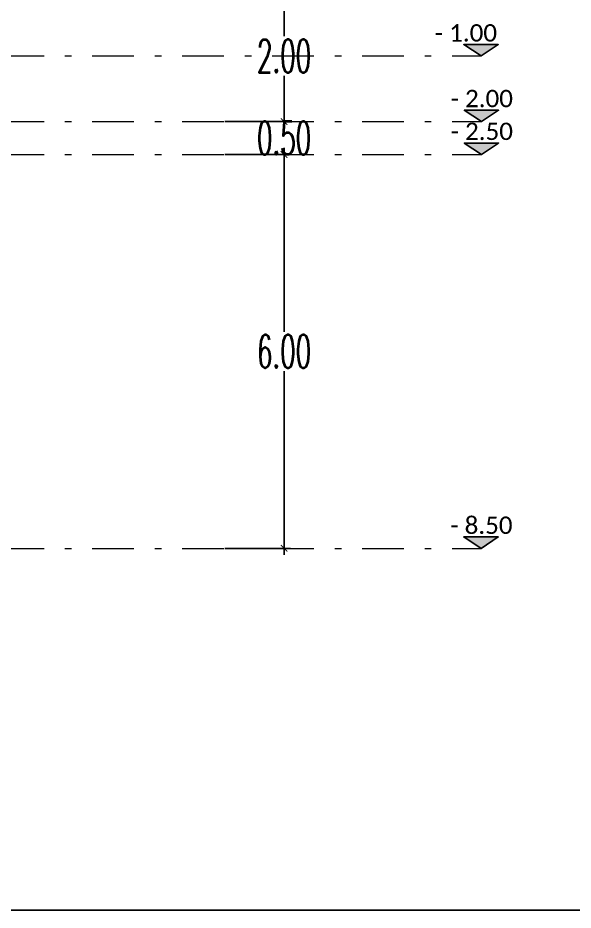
# Model space of a CAD drawing. Header units: millimetres. Extents: x 2175 to 3376, y 1504 to 1740.
# Drawn here: x 2926.68 to 2935.13, y 1515.88 to 1529.47 of the extents above; entities that cross this region are included whole.
import ezdxf

# ---------------------------------------------------------------- set-up
doc = ezdxf.new("R2010")
doc.units = ezdxf.units.MM
doc.linetypes.add('DASHDOT2', pattern=[12.7, 6.35, -3.175, 0, -3.175])
doc.linetypes.add('DASHED', pattern=[19.05, 12.7, -6.35])
for name, color, linetype in [('dinding baru', 142, 'Continuous'), ('KOP TEKS', 1, 'Continuous'), ('TEXT', 7, 'Continuous')]:
    doc.layers.add(name, color=color, linetype=linetype)
doc.layers.add('Garis Dim', color=131, linetype='DASHED', lineweight=9)
doc.styles.add('-DIM2', font='simplex.shx', dxfattribs={"width": 0.55})
doc.styles.get("Standard").update_dxf_attribs({"font": 'arial.ttf'})
doc.dimstyles.new('DIMENSI MUSHOLLAH', dxfattribs={"dimtxt": 0.5, "dimasz": 0.1, "dimexe": 0.1, "dimexo": 0.1, "dimgap": 0.05, "dimtad": 0, "dimtih": 1, "dimtoh": 1, "dimzin": 0, "dimdsep": 46, "dimtxsty": '-DIM2', "dimblk": 'ARCHTICK', "dimcen": 0.3, "dimdle": 0.1, "dimclrd": 1, "dimclre": 1, "dimclrt": 2, "dimadec": 0, "dimazin": 0, "dimtfac": 1, "dimtix": 1, "dimtofl": 0, "dimtmove": 0, "dimatfit": 3, "dimldrblk": 'ARCHTICK', "dimfxl": 1, "dimtolj": 1, "dimtzin": 0, "dimarcsym": 0})

# ---------------------------------------------------------------- blocks, each defined once
blk = doc.blocks.new('_ArchTick')
at = {"color": 0, "linetype": 'ByBlock', "const_width": 0.15}
blk.add_lwpolyline([(-0.5, -0.5), (0.5, 0.5)], dxfattribs=at)
blk = doc.blocks.new('*D949')
at = {"layer": 'Defpoints', "color": 0, "transparency": 16777216}
for p in [(2929.732, 1527.393), (2930.732, 1527.393), (2929.732, 1521.393)]:
    blk.add_point(p, dxfattribs=at)
at = {"layer": 'dinding baru', "color": 1, "lineweight": -2, "transparency": 16777216}
for p, q in [((2930.732, 1527.493), (2930.732, 1524.693)), ((2930.732, 1521.293), (2930.732, 1524.093))]:
    blk.add_line(p, q, dxfattribs=at)
at = {"layer": 'dinding baru', "color": 1, "linetype": 'Continuous', "lineweight": -2, "transparency": 16777216}
for p, q in [((2929.832, 1527.393), (2930.832, 1527.393)), ((2929.832, 1521.393), (2930.832, 1521.393))]:
    blk.add_line(p, q, dxfattribs=at)
at = {"layer": 'dinding baru', "color": 1, "lineweight": -2, "transparency": 16777216, "xscale": 0.1, "yscale": 0.1, "zscale": 0.1}
for p, rotation in [((2930.732, 1527.393), 90), ((2930.732, 1521.393), 270)]:
    blk.add_blockref('_ArchTick', p, dxfattribs=dict(at, rotation=rotation))
at = {"layer": 'dinding baru', "color": 2, "lineweight": 0, "transparency": 16777216, "insert": (2930.732, 1524.393), "char_height": 0.5, "attachment_point": 5, "style": '-DIM2'}
blk.add_mtext('\\A1;6.00', dxfattribs=at)
blk = doc.blocks.new('*D950')
at = {"layer": 'Defpoints', "color": 0, "transparency": 16777216}
for p in [(2929.732, 1527.893), (2930.732, 1527.893), (2929.732, 1527.393)]:
    blk.add_point(p, dxfattribs=at)
at = {"layer": 'dinding baru', "color": 1, "lineweight": -2, "transparency": 16777216}
for p, q in [((2930.732, 1527.893), (2930.732, 1527.993)), ((2930.732, 1527.393), (2930.732, 1527.293))]:
    blk.add_line(p, q, dxfattribs=at)
at = {"layer": 'dinding baru', "color": 1, "linetype": 'Continuous', "lineweight": -2, "transparency": 16777216}
for p, q in [((2929.832, 1527.893), (2930.832, 1527.893)), ((2929.832, 1527.393), (2930.832, 1527.393))]:
    blk.add_line(p, q, dxfattribs=at)
at = {"layer": 'dinding baru', "color": 1, "lineweight": -2, "transparency": 16777216, "xscale": 0.1, "yscale": 0.1, "zscale": 0.1}
for p, rotation in [((2930.732, 1527.893), 270), ((2930.732, 1527.393), 90)]:
    blk.add_blockref('_ArchTick', p, dxfattribs=dict(at, rotation=rotation))
at = {"layer": 'dinding baru', "color": 2, "lineweight": 0, "transparency": 16777216, "insert": (2930.732, 1527.643), "char_height": 0.5, "attachment_point": 5, "style": '-DIM2'}
blk.add_mtext('\\A1;0.50', dxfattribs=at)
blk = doc.blocks.new('*D951')
at = {"layer": 'Defpoints', "color": 0, "transparency": 16777216}
for p in [(2929.732, 1529.893), (2930.732, 1529.893), (2929.732, 1527.893)]:
    blk.add_point(p, dxfattribs=at)
at = {"layer": 'dinding baru', "color": 1, "lineweight": -2, "transparency": 16777216}
for p, q in [((2930.732, 1529.993), (2930.732, 1529.193)), ((2930.732, 1527.793), (2930.732, 1528.593))]:
    blk.add_line(p, q, dxfattribs=at)
at = {"layer": 'dinding baru', "color": 1, "linetype": 'Continuous', "lineweight": -2, "transparency": 16777216}
for p, q in [((2929.832, 1529.893), (2930.832, 1529.893)), ((2929.832, 1527.893), (2930.832, 1527.893))]:
    blk.add_line(p, q, dxfattribs=at)
at = {"layer": 'dinding baru', "color": 1, "lineweight": -2, "transparency": 16777216, "xscale": 0.1, "yscale": 0.1, "zscale": 0.1}
for p, rotation in [((2930.732, 1529.893), 90), ((2930.732, 1527.893), 270)]:
    blk.add_blockref('_ArchTick', p, dxfattribs=dict(at, rotation=rotation))
at = {"layer": 'dinding baru', "color": 2, "lineweight": 0, "transparency": 16777216, "insert": (2930.732, 1528.893), "char_height": 0.5, "attachment_point": 5, "style": '-DIM2'}
blk.add_mtext('\\A1;2.00', dxfattribs=at)

msp = doc.modelspace()

# ---------------------------------------------------------------- hatches: boundary and pattern name
at = {"layer": 'TEXT'}
h = msp.add_hatch(color=256, dxfattribs=at)
h.dxf.hatch_style = 1
h.paths.add_polyline_path([(2933.732, 1528.893), (2933.469, 1529.067), (2933.994, 1529.067)])
h = msp.add_hatch(color=256, dxfattribs=at)
h.dxf.hatch_style = 1
h.paths.add_polyline_path([(2933.737, 1527.893), (2933.475, 1528.067), (2933.999, 1528.067)])
h = msp.add_hatch(color=256, dxfattribs=at)
h.dxf.hatch_style = 1
h.paths.add_polyline_path([(2933.737, 1527.393), (2933.475, 1527.567), (2933.999, 1527.567)])
h = msp.add_hatch(color=256, dxfattribs=at)
h.dxf.hatch_style = 1
h.paths.add_polyline_path([(2933.732, 1521.393), (2933.469, 1521.567), (2933.994, 1521.567)])

# ---------------------------------------------------------------- linework, layer by layer
at = {"layer": 'Garis Dim', "linetype": 'DASHDOT2', "ltscale": 0.1}
for p, q in [((2881.232, 1528.893), (2933.732, 1528.893)), ((2881.232, 1527.893), (2933.737, 1527.893)), ((2881.232, 1527.393), (2933.737, 1527.393)), ((2881.232, 1521.393), (2933.732, 1521.393))]:
    msp.add_line(p, q, dxfattribs=at)
at = {"layer": 'KOP TEKS', "color": 2}
msp.add_lwpolyline([(2866.202, 1575.317), (2866.202, 1515.882), (2950.261, 1515.882), (2950.261, 1575.317)], close=True, dxfattribs=at)
at = {"layer": 'TEXT'}
for points in [[(2933.732, 1528.893), (2933.469, 1529.067), (2933.994, 1529.067), (2933.732, 1528.893)], [(2933.737, 1527.893), (2933.475, 1528.067), (2933.999, 1528.067), (2933.737, 1527.893)], [(2933.737, 1527.393), (2933.475, 1527.567), (2933.999, 1527.567), (2933.737, 1527.393)], [(2933.732, 1521.393), (2933.469, 1521.567), (2933.994, 1521.567), (2933.732, 1521.393)]]:
    msp.add_lwpolyline(points, dxfattribs=at)

# ---------------------------------------------------------------- texts
at = {"color": 7, "lineweight": 5, "char_height": 0.26387, "width": 1.23764, "attachment_point": 1}
for s, insert in [('\\pxsm1,ql;{\\fCalibri Light|b0|i0|c0|p34;- 1.00}', (2933.027, 1529.377)), ('\\pxsm1,ql;{\\fCalibri Light|b0|i0|c0|p34;- 2.00}', (2933.269, 1528.377)), ('\\pxsm1,ql;{\\fCalibri Light|b0|i0|c0|p34;- 2.50}', (2933.269, 1527.877)), ('\\pxsm1,ql;{\\fCalibri Light|b0|i0|c0|p34;- 8.50}', (2933.263, 1521.877))]:
    msp.add_mtext(s, dxfattribs=dict(at, insert=insert))

# ---------------------------------------------------------------- dimensions: what is measured, and where the dimension line sits
at = {"layer": 'dinding baru', "lineweight": 0}
for base, p1, p2, picture, middle in [((2930.732, 1529.893), (2929.732, 1527.893), (2929.732, 1529.893), '*D951', (2930.732, 1528.893)), ((2930.732, 1527.893), (2929.732, 1527.393), (2929.732, 1527.893), '*D950', (2930.732, 1527.643)), ((2930.732, 1527.393), (2929.732, 1521.393), (2929.732, 1527.393), '*D949', (2930.732, 1524.393))]:
    dim = msp.add_linear_dim(base=base, p1=p1, p2=p2, angle=90, dimstyle='DIMENSI MUSHOLLAH', dxfattribs=at)
    dim.commit()
    dim.dimension.update_dxf_attribs({"geometry": picture, "text_midpoint": middle})

doc.saveas('drawing.dxf')
